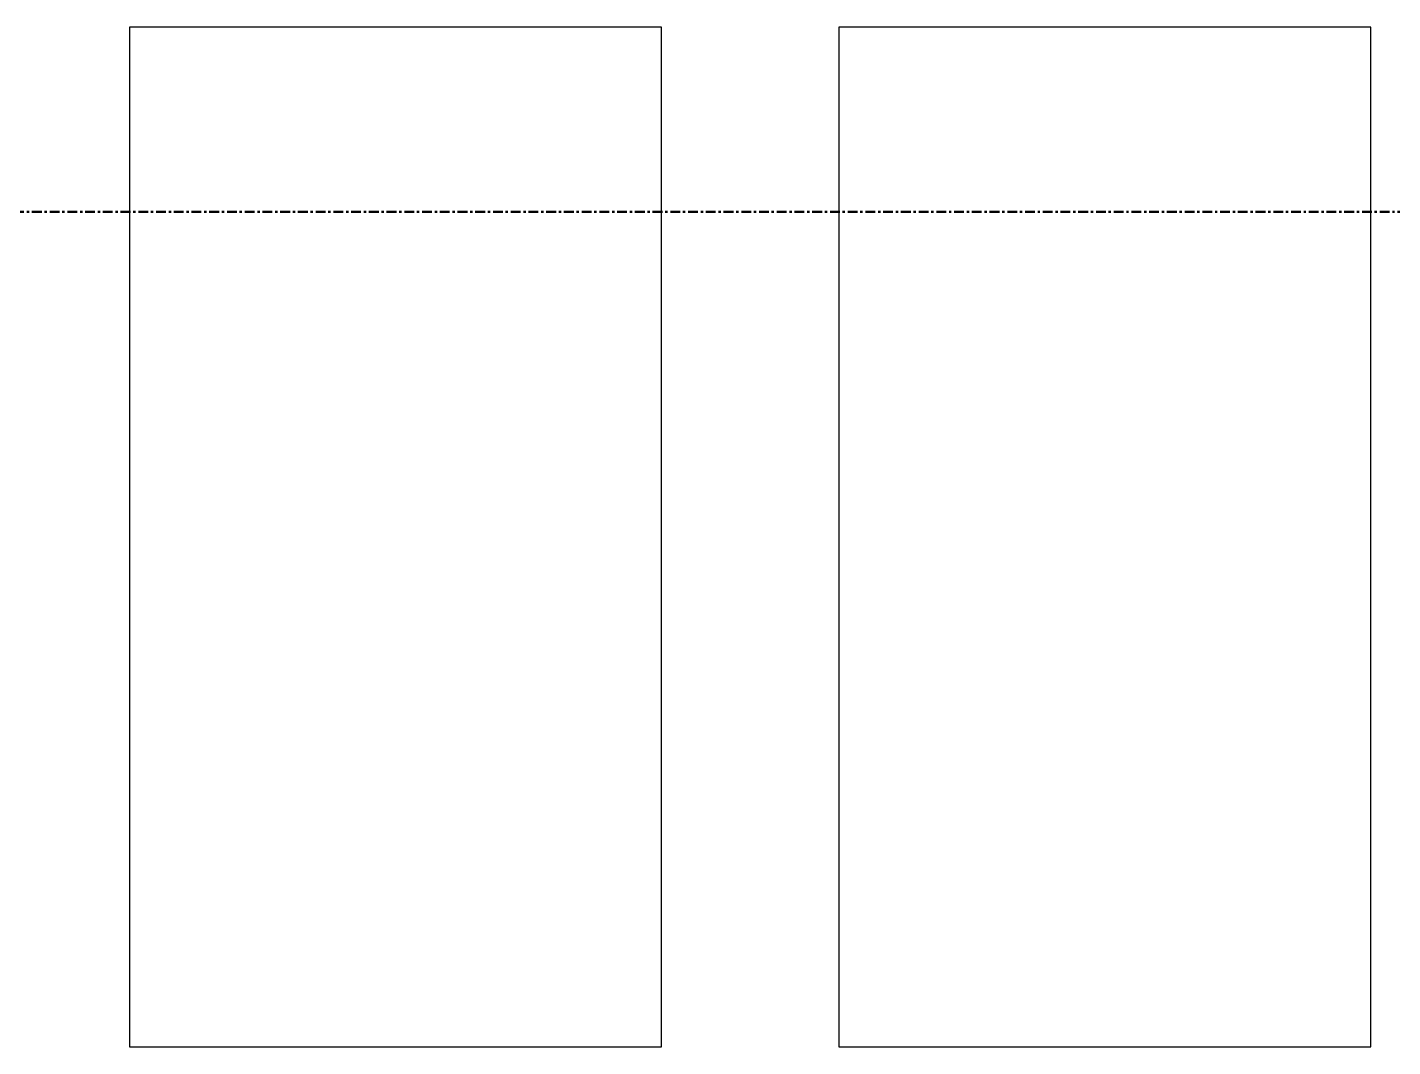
# Model space of a CAD drawing. Header units: millimetres. Extents: x -678720 to -601931, y -306 to 39239.
# Drawn here: x -650382 to -649612, y 4669 to 5244 of the extents above; entities that cross this region are included whole.
import ezdxf
from ezdxf.xclip import XClip

# ---------------------------------------------------------------- set-up
doc = ezdxf.new("R2010")
doc.units = ezdxf.units.MM
doc.header["$XCLIPFRAME"] = 0
doc.linetypes.add('DPA_Grid _ Level 100', pattern=[10, 5.5, -1.6, 1.3, -1.6])
doc.layers.add('000 - WIPEOUT', color=250, linetype='Continuous')
doc.layers.add('A11_ALU.SOLID SHEET', color=2, linetype='Continuous')
doc.layers.add('G-ANNO-SECL', color=3, linetype='Continuous', lineweight=9)

# ---------------------------------------------------------------- blocks, each defined once
blk = doc.blocks.new('*U606')
at = {"color": 3}
for points in [[(-287.5, 2350), (287.5, 2350), (287.5, 2050), (-287.5, 2050)], [(-287.5, 1950), (287.5, 1950), (287.5, 1650), (-287.5, 1650)]]:
    blk.add_wipeout(points, dxfattribs=at).dxf.layer = '000 - WIPEOUT'
at = {"layer": 'A11_ALU.SOLID SHEET', "color": 0, "linetype": 'ByBlock'}
for points in [[(-287.5, 2050), (287.5, 2050), (287.5, 2350), (-287.5, 2350)], [(-287.5, 1650), (287.5, 1650), (287.5, 1950), (-287.5, 1950)]]:
    blk.add_lwpolyline(points, close=True, dxfattribs=at)
blk = doc.blocks.new('*U743')
at = {"layer": 'A11_ALU.SOLID SHEET', "color": 0, "linetype": 'ByBlock', "rotation": 90}
blk.add_blockref('*U606', (96708.5, 1377.5), dxfattribs=at)

msp = doc.modelspace()

# ---------------------------------------------------------------- block references
at = {"layer": 'A11_ALU.SOLID SHEET'}
ref = msp.add_blockref('*U743', (-744682.37, 3579.02), dxfattribs=at)
XClip(ref).set_block_clipping_path([(69798.6834257276, -3885.5002684942), (120965.0023936313, 33679.9972602262)])

# ---------------------------------------------------------------- next in the draw order: linework, layer by layer
at = {"layer": 'G-ANNO-SECL', "linetype": 'DPA_Grid _ Level 100', "lineweight": 50}
msp.add_line((-676908.87, 5139.9), (-604865.64, 5139.9), dxfattribs=at)

doc.saveas('drawing.dxf')
